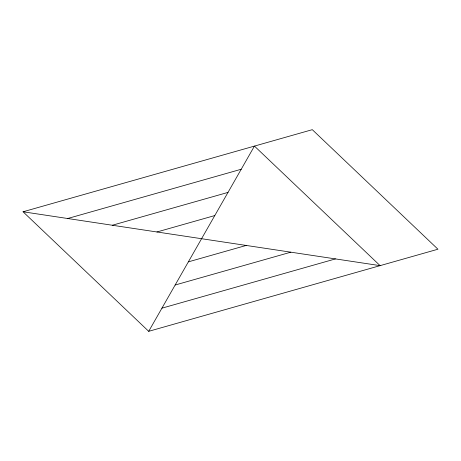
<?xml version="1.0" encoding="UTF-8"?>
<svg xmlns="http://www.w3.org/2000/svg" width="461" height="461" viewBox="0 0 461 461"><rect width="100%" height="100%" fill="white"/><g stroke="black" fill="none" stroke-linecap="round" stroke-linejoin="round"><path stroke-width="0.69" d="M148.707 331.326L254.443 146.091L380.1 265.645L23.05 211.778L148.707 331.326L437.95 249.222L312.293 129.674L23.05 211.778M67.681 218.514L241.23 169.25M112.311 225.245L228.011 192.404M156.942 231.975L214.791 215.558M188.359 261.865L246.209 245.442M175.14 285.019L290.839 252.179M161.926 308.173L335.47 258.909"/></g></svg>
